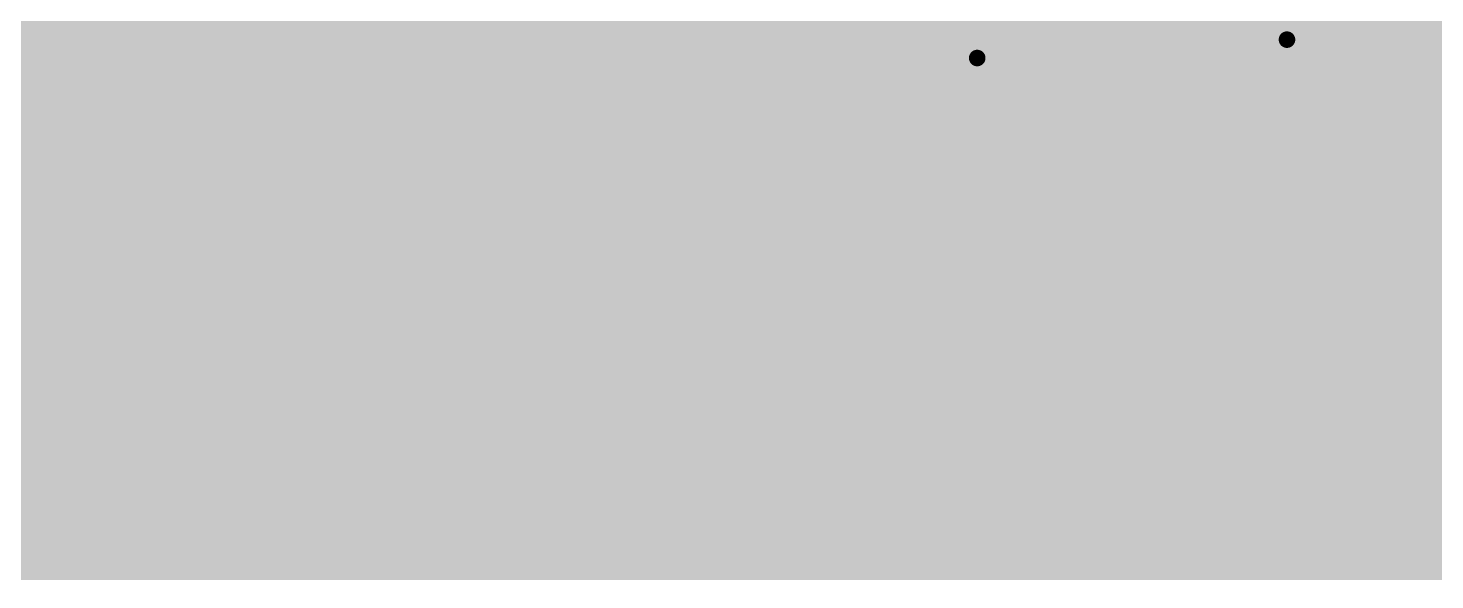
# Model space of a CAD drawing. Header units: inches. Extents: x -3 to 191, y -18 to 93.
# Drawn here: x 52.09 to 69.06, y -3 to 3.66 of the extents above; entities that cross this region are included whole.
import ezdxf

# ---------------------------------------------------------------- set-up
doc = ezdxf.new("R2010")
doc.units = ezdxf.units.IN
for name, color, linetype in [('Bottom Layer', 5, 'Continuous'), ('Bottom Solder', 6, 'Continuous'), ('GND 1', 90, 'Continuous'), ('GND 2', 156, 'Continuous'), ('Mechanical 1', 6, 'Continuous'), ('PWR', 16, 'Continuous'), ('Signal L4', 76, 'Continuous'), ('Top 3D Body', 56, 'Continuous'), ('Top Assembly', 216, 'Continuous'), ('Top Courtyard', 56, 'Continuous'), ('Top Layer', 1, 'Continuous'), ('Top Overlay', 2, 'Continuous'), ('Top Solder', 216, 'Continuous'), ('Via Holes', 16, 'Continuous')]:
    doc.layers.add(name, color=color, linetype=linetype)

# ---------------------------------------------------------------- blocks, each defined once
blk = doc.blocks.new('FP_SBH11_PBPC_D08_ST_BK_MFG_319')
at = {"layer": 'Top 3D Body'}
blk.add_lwpolyline([(14.01, 4.65, 0.2, 0.2, 0), (-14.01, 4.65, 0.2, 0.2, 0)], format="xyseb", dxfattribs=at)
at = {"layer": 'Top Assembly'}
blk.add_lwpolyline([(14.11, 4.75, 0.2, 0.2, 0), (-14.11, 4.75, 0.2, 0.2, 0)], format="xyseb", dxfattribs=at)
at = {"layer": 'Top Courtyard'}
blk.add_lwpolyline([(14.11, 4.75, 0.2, 0.2, 0), (-14.11, 4.75, 0.2, 0.2, 0)], format="xyseb", dxfattribs=at)
at = {"layer": 'Top Overlay'}
blk.add_lwpolyline([(14.01, 4.65, 0.2, 0.2, 0), (-14.01, 4.65, 0.2, 0.2, 0)], format="xyseb", dxfattribs=at)

msp = doc.modelspace()

# ---------------------------------------------------------------- hatches: boundary and pattern name
at = {"layer": 'Bottom Layer'}
msp.add_hatch(color=5, dxfattribs=at).paths.add_polyline_path([(187.741, 2.5), (187.741, 2.279), (187.655, 1.846), (187.486, 1.438), (187.241, 1.071), (186.929, 0.759), (186.562, 0.514), (186.154, 0.345), (185.721, 0.259), (2.279, 0.259), (1.846, 0.345), (1.438, 0.514), (1.071, 0.759), (0.759, 1.071), (0.514, 1.438), (0.345, 1.846), (0.259, 2.279), (0.259, 2.5), (0.259, 3), (187.741, 3)])
h = msp.add_hatch(color=5, dxfattribs=at)
edge = h.paths.add_edge_path()
edge.add_arc((53.6, 2.1), 0.3, 0, 360)
h = msp.add_hatch(color=5, dxfattribs=at)
edge = h.paths.add_edge_path()
edge.add_arc((56.6, 2.1), 0.3, 0, 360)
h = msp.add_hatch(color=5, dxfattribs=at)
edge = h.paths.add_edge_path()
edge.add_arc((59.6, 2.1), 0.3, 0, 360)
h = msp.add_hatch(color=5, dxfattribs=at)
edge = h.paths.add_edge_path()
edge.add_arc((62.6, 2.1), 0.3, 0, 360)
h = msp.add_hatch(color=5, dxfattribs=at)
edge = h.paths.add_edge_path()
edge.add_arc((65.6, 2.1), 0.3, 0, 360)
h = msp.add_hatch(color=5, dxfattribs=at)
edge = h.paths.add_edge_path()
edge.add_arc((68.6, 2.1), 0.3, 0, 360)
h = msp.add_hatch(color=5, dxfattribs=at)
edge = h.paths.add_edge_path()
edge.add_arc((53.6, 0.9), 0.3, 0, 360)
h = msp.add_hatch(color=5, dxfattribs=at)
edge = h.paths.add_edge_path()
edge.add_arc((56.6, 0.9), 0.3, 0, 360)
h = msp.add_hatch(color=5, dxfattribs=at)
edge = h.paths.add_edge_path()
edge.add_arc((59.6, 0.9), 0.3, 0, 360)
h = msp.add_hatch(color=5, dxfattribs=at)
edge = h.paths.add_edge_path()
edge.add_arc((62.6, 0.9), 0.3, 0, 360)
h = msp.add_hatch(color=5, dxfattribs=at)
edge = h.paths.add_edge_path()
edge.add_arc((65.6, 0.9), 0.3, 0, 360)
h = msp.add_hatch(color=5, dxfattribs=at)
edge = h.paths.add_edge_path()
edge.add_arc((68.6, 0.9), 0.3, 0, 360)
at = {"layer": 'GND 1'}
h = msp.add_hatch(color=90, dxfattribs=at)
edge = h.paths.add_edge_path()
edge.add_arc((53.6, 2.1), 0.3, 0, 360)
h = msp.add_hatch(color=90, dxfattribs=at)
edge = h.paths.add_edge_path()
edge.add_arc((56.6, 2.1), 0.3, 0, 360)
h = msp.add_hatch(color=90, dxfattribs=at)
edge = h.paths.add_edge_path()
edge.add_arc((59.6, 2.1), 0.3, 0, 360)
h = msp.add_hatch(color=90, dxfattribs=at)
edge = h.paths.add_edge_path()
edge.add_arc((62.6, 2.1), 0.3, 0, 360)
h = msp.add_hatch(color=90, dxfattribs=at)
edge = h.paths.add_edge_path()
edge.add_arc((65.6, 2.1), 0.3, 0, 360)
h = msp.add_hatch(color=90, dxfattribs=at)
edge = h.paths.add_edge_path()
edge.add_arc((68.6, 2.1), 0.3, 0, 360)
h = msp.add_hatch(color=90, dxfattribs=at)
edge = h.paths.add_edge_path()
edge.add_arc((53.6, 0.9), 0.3, 0, 360)
h = msp.add_hatch(color=90, dxfattribs=at)
edge = h.paths.add_edge_path()
edge.add_arc((56.6, 0.9), 0.3, 0, 360)
h = msp.add_hatch(color=90, dxfattribs=at)
edge = h.paths.add_edge_path()
edge.add_arc((59.6, 0.9), 0.3, 0, 360)
h = msp.add_hatch(color=90, dxfattribs=at)
edge = h.paths.add_edge_path()
edge.add_arc((62.6, 0.9), 0.3, 0, 360)
h = msp.add_hatch(color=90, dxfattribs=at)
edge = h.paths.add_edge_path()
edge.add_arc((65.6, 0.9), 0.3, 0, 360)
h = msp.add_hatch(color=90, dxfattribs=at)
edge = h.paths.add_edge_path()
edge.add_arc((68.6, 0.9), 0.3, 0, 360)
at = {"layer": 'GND 2'}
h = msp.add_hatch(color=156, dxfattribs=at)
edge = h.paths.add_edge_path()
edge.add_arc((53.6, 2.1), 0.3, 0, 360)
h = msp.add_hatch(color=156, dxfattribs=at)
edge = h.paths.add_edge_path()
edge.add_arc((56.6, 2.1), 0.3, 0, 360)
h = msp.add_hatch(color=156, dxfattribs=at)
edge = h.paths.add_edge_path()
edge.add_arc((59.6, 2.1), 0.3, 0, 360)
h = msp.add_hatch(color=156, dxfattribs=at)
edge = h.paths.add_edge_path()
edge.add_arc((62.6, 2.1), 0.3, 0, 360)
h = msp.add_hatch(color=156, dxfattribs=at)
edge = h.paths.add_edge_path()
edge.add_arc((65.6, 2.1), 0.3, 0, 360)
h = msp.add_hatch(color=156, dxfattribs=at)
edge = h.paths.add_edge_path()
edge.add_arc((68.6, 2.1), 0.3, 0, 360)
h = msp.add_hatch(color=156, dxfattribs=at)
edge = h.paths.add_edge_path()
edge.add_arc((53.6, 0.9), 0.3, 0, 360)
h = msp.add_hatch(color=156, dxfattribs=at)
edge = h.paths.add_edge_path()
edge.add_arc((56.6, 0.9), 0.3, 0, 360)
h = msp.add_hatch(color=156, dxfattribs=at)
edge = h.paths.add_edge_path()
edge.add_arc((59.6, 0.9), 0.3, 0, 360)
h = msp.add_hatch(color=156, dxfattribs=at)
edge = h.paths.add_edge_path()
edge.add_arc((62.6, 0.9), 0.3, 0, 360)
h = msp.add_hatch(color=156, dxfattribs=at)
edge = h.paths.add_edge_path()
edge.add_arc((65.6, 0.9), 0.3, 0, 360)
h = msp.add_hatch(color=156, dxfattribs=at)
edge = h.paths.add_edge_path()
edge.add_arc((68.6, 0.9), 0.3, 0, 360)
at = {"layer": 'PWR'}
h = msp.add_hatch(color=16, dxfattribs=at)
edge = h.paths.add_edge_path()
edge.add_arc((53.6, 2.1), 0.3, 0, 360)
h = msp.add_hatch(color=16, dxfattribs=at)
edge = h.paths.add_edge_path()
edge.add_arc((56.6, 2.1), 0.3, 0, 360)
h = msp.add_hatch(color=16, dxfattribs=at)
edge = h.paths.add_edge_path()
edge.add_arc((59.6, 2.1), 0.3, 0, 360)
h = msp.add_hatch(color=16, dxfattribs=at)
edge = h.paths.add_edge_path()
edge.add_arc((62.6, 2.1), 0.3, 0, 360)
h = msp.add_hatch(color=16, dxfattribs=at)
edge = h.paths.add_edge_path()
edge.add_arc((65.6, 2.1), 0.3, 0, 360)
h = msp.add_hatch(color=16, dxfattribs=at)
edge = h.paths.add_edge_path()
edge.add_arc((68.6, 2.1), 0.3, 0, 360)
h = msp.add_hatch(color=16, dxfattribs=at)
edge = h.paths.add_edge_path()
edge.add_arc((53.6, 0.9), 0.3, 0, 360)
h = msp.add_hatch(color=16, dxfattribs=at)
edge = h.paths.add_edge_path()
edge.add_arc((56.6, 0.9), 0.3, 0, 360)
h = msp.add_hatch(color=16, dxfattribs=at)
edge = h.paths.add_edge_path()
edge.add_arc((59.6, 0.9), 0.3, 0, 360)
h = msp.add_hatch(color=16, dxfattribs=at)
edge = h.paths.add_edge_path()
edge.add_arc((62.6, 0.9), 0.3, 0, 360)
h = msp.add_hatch(color=16, dxfattribs=at)
edge = h.paths.add_edge_path()
edge.add_arc((65.6, 0.9), 0.3, 0, 360)
h = msp.add_hatch(color=16, dxfattribs=at)
edge = h.paths.add_edge_path()
edge.add_arc((68.6, 0.9), 0.3, 0, 360)
at = {"layer": 'Signal L4'}
h = msp.add_hatch(color=76, dxfattribs=at)
edge = h.paths.add_edge_path()
edge.add_arc((53.6, 2.1), 0.3, 0, 360)
h = msp.add_hatch(color=76, dxfattribs=at)
edge = h.paths.add_edge_path()
edge.add_arc((56.6, 2.1), 0.3, 0, 360)
h = msp.add_hatch(color=76, dxfattribs=at)
edge = h.paths.add_edge_path()
edge.add_arc((59.6, 2.1), 0.3, 0, 360)
h = msp.add_hatch(color=76, dxfattribs=at)
edge = h.paths.add_edge_path()
edge.add_arc((62.6, 2.1), 0.3, 0, 360)
h = msp.add_hatch(color=76, dxfattribs=at)
edge = h.paths.add_edge_path()
edge.add_arc((65.6, 2.1), 0.3, 0, 360)
h = msp.add_hatch(color=76, dxfattribs=at)
edge = h.paths.add_edge_path()
edge.add_arc((68.6, 2.1), 0.3, 0, 360)
h = msp.add_hatch(color=76, dxfattribs=at)
edge = h.paths.add_edge_path()
edge.add_arc((53.6, 0.9), 0.3, 0, 360)
h = msp.add_hatch(color=76, dxfattribs=at)
edge = h.paths.add_edge_path()
edge.add_arc((56.6, 0.9), 0.3, 0, 360)
h = msp.add_hatch(color=76, dxfattribs=at)
edge = h.paths.add_edge_path()
edge.add_arc((59.6, 0.9), 0.3, 0, 360)
h = msp.add_hatch(color=76, dxfattribs=at)
edge = h.paths.add_edge_path()
edge.add_arc((62.6, 0.9), 0.3, 0, 360)
h = msp.add_hatch(color=76, dxfattribs=at)
edge = h.paths.add_edge_path()
edge.add_arc((65.6, 0.9), 0.3, 0, 360)
h = msp.add_hatch(color=76, dxfattribs=at)
edge = h.paths.add_edge_path()
edge.add_arc((68.6, 0.9), 0.3, 0, 360)
at = {"layer": 'Top Layer'}
msp.add_hatch(color=1, dxfattribs=at).paths.add_polyline_path([(187.741, 2.5), (187.741, 2.279), (187.655, 1.846), (187.486, 1.438), (187.241, 1.071), (186.929, 0.759), (186.562, 0.514), (186.154, 0.345), (185.721, 0.259), (2.279, 0.259), (1.846, 0.345), (1.438, 0.514), (1.071, 0.759), (0.759, 1.071), (0.514, 1.438), (0.345, 1.846), (0.259, 2.279), (0.259, 2.5), (0.259, 3), (48.064, 3), (48.094, 2.994), (63.54, 2.994), (63.54, 2.994), (63.57, 3), (187.741, 3)])
h = msp.add_hatch(color=1, dxfattribs=at)
edge = h.paths.add_edge_path()
edge.add_arc((53.6, 2.1), 0.3, 0, 360)
h = msp.add_hatch(color=1, dxfattribs=at)
edge = h.paths.add_edge_path()
edge.add_arc((56.6, 2.1), 0.3, 0, 360)
h = msp.add_hatch(color=1, dxfattribs=at)
edge = h.paths.add_edge_path()
edge.add_arc((59.6, 2.1), 0.3, 0, 360)
h = msp.add_hatch(color=1, dxfattribs=at)
edge = h.paths.add_edge_path()
edge.add_arc((62.6, 2.1), 0.3, 0, 360)
h = msp.add_hatch(color=1, dxfattribs=at)
edge = h.paths.add_edge_path()
edge.add_arc((65.6, 2.1), 0.3, 0, 360)
h = msp.add_hatch(color=1, dxfattribs=at)
edge = h.paths.add_edge_path()
edge.add_arc((68.6, 2.1), 0.3, 0, 360)
h = msp.add_hatch(color=1, dxfattribs=at)
edge = h.paths.add_edge_path()
edge.add_arc((53.6, 0.9), 0.3, 0, 360)
h = msp.add_hatch(color=1, dxfattribs=at)
edge = h.paths.add_edge_path()
edge.add_arc((56.6, 0.9), 0.3, 0, 360)
h = msp.add_hatch(color=1, dxfattribs=at)
edge = h.paths.add_edge_path()
edge.add_arc((59.6, 0.9), 0.3, 0, 360)
h = msp.add_hatch(color=1, dxfattribs=at)
edge = h.paths.add_edge_path()
edge.add_arc((62.6, 0.9), 0.3, 0, 360)
h = msp.add_hatch(color=1, dxfattribs=at)
edge = h.paths.add_edge_path()
edge.add_arc((65.6, 0.9), 0.3, 0, 360)
h = msp.add_hatch(color=1, dxfattribs=at)
edge = h.paths.add_edge_path()
edge.add_arc((68.6, 0.9), 0.3, 0, 360)
at = {"layer": 'Via Holes'}
h = msp.add_hatch(color=7, dxfattribs=at)
edge = h.paths.add_edge_path()
edge.add_arc((53.6, 2.1), 0.15, 0, 360)
h = msp.add_hatch(color=7, dxfattribs=at)
edge = h.paths.add_edge_path()
edge.add_arc((56.6, 2.1), 0.15, 0, 360)
h = msp.add_hatch(color=7, dxfattribs=at)
edge = h.paths.add_edge_path()
edge.add_arc((59.6, 2.1), 0.15, 0, 360)
h = msp.add_hatch(color=7, dxfattribs=at)
edge = h.paths.add_edge_path()
edge.add_arc((62.6, 2.1), 0.15, 0, 360)
h = msp.add_hatch(color=7, dxfattribs=at)
edge = h.paths.add_edge_path()
edge.add_arc((65.6, 2.1), 0.15, 0, 360)
h = msp.add_hatch(color=7, dxfattribs=at)
edge = h.paths.add_edge_path()
edge.add_arc((68.6, 2.1), 0.15, 0, 360)
h = msp.add_hatch(color=7, dxfattribs=at)
edge = h.paths.add_edge_path()
edge.add_arc((53.6, 0.9), 0.15, 0, 360)
h = msp.add_hatch(color=7, dxfattribs=at)
edge = h.paths.add_edge_path()
edge.add_arc((56.6, 0.9), 0.15, 0, 360)
h = msp.add_hatch(color=7, dxfattribs=at)
edge = h.paths.add_edge_path()
edge.add_arc((59.6, 0.9), 0.15, 0, 360)
h = msp.add_hatch(color=7, dxfattribs=at)
edge = h.paths.add_edge_path()
edge.add_arc((62.6, 0.9), 0.15, 0, 360)
h = msp.add_hatch(color=7, dxfattribs=at)
edge = h.paths.add_edge_path()
edge.add_arc((65.6, 0.9), 0.15, 0, 360)
h = msp.add_hatch(color=7, dxfattribs=at)
edge = h.paths.add_edge_path()
edge.add_arc((68.6, 0.9), 0.15, 0, 360)

# ---------------------------------------------------------------- linework, layer by layer
at = {"layer": 'Bottom Layer'}
msp.add_lwpolyline([(43.2, 3.4, 0.2, 0.2, 0), (144.1, 3.4, 0.2, 0.2, 0)], format="xyseb", dxfattribs=at)
at = {"layer": 'Bottom Solder'}
msp.add_lwpolyline([(4.75, 0, 6, 6, 0), (183.003, 0, 6, 6, 0)], format="xyseb", dxfattribs=at)
at = {"layer": 'Mechanical 1'}
msp.add_lwpolyline([(2.5, 0, 0.254, 0.254, 0), (185.5, 0, 0.254, 0.254, 0)], format="xyseb", dxfattribs=at)
at = {"layer": 'PWR'}
msp.add_lwpolyline([(39.59, 3.45, 1, 1, 0), (72.63, 3.45, 1, 1, 0)], format="xyseb", dxfattribs=at)
at = {"layer": 'Signal L4'}
for points in [[(67.278, 3.522, 0.2, 0.2, 0), (68.178, 4.422, 0.2, 0.2, 0)], [(44.022, 3.522, 0.2, 0.2, 0), (67.278, 3.522, 0.2, 0.2, 0)]]:
    msp.add_lwpolyline(points, format="xyseb", dxfattribs=at)
msp.add_lwpolyline([(67.228, 3.522, 0.1, 0.1, 1), (67.328, 3.522, 0.1, 0.1, 1)], format="xyseb", close=True, dxfattribs=at)
msp.add_lwpolyline([(67.228, 3.522, 0.1, 0.1, 1), (67.328, 3.522, 0.1, 0.1, 1)], format="xyseb", close=True, dxfattribs=at)
at = {"layer": 'Top Layer'}
for points in [[(63.54, 3.3, 0.2, 0.2, 0), (65.75, 5.51, 0.2, 0.2, 0)], [(48.094, 3.3, 0.2, 0.2, 0), (63.54, 3.3, 0.2, 0.2, 0)]]:
    msp.add_lwpolyline(points, format="xyseb", dxfattribs=at)
msp.add_lwpolyline([(63.49, 3.3, 0.1, 0.1, 1), (63.59, 3.3, 0.1, 0.1, 1)], format="xyseb", close=True, dxfattribs=at)
msp.add_lwpolyline([(63.49, 3.3, 0.1, 0.1, 1), (63.59, 3.3, 0.1, 0.1, 1)], format="xyseb", close=True, dxfattribs=at)
at = {"layer": 'Top Solder'}
msp.add_lwpolyline([(5, 0, 6, 6, 0), (183.003, 0, 6, 6, 0)], format="xyseb", dxfattribs=at)

# ---------------------------------------------------------------- block references
at = {"rotation": 180}
msp.add_blockref('FP_SBH11_PBPC_D08_ST_BK_MFG_319', (56.86, 6.63), dxfattribs=at)

doc.saveas('drawing.dxf')
